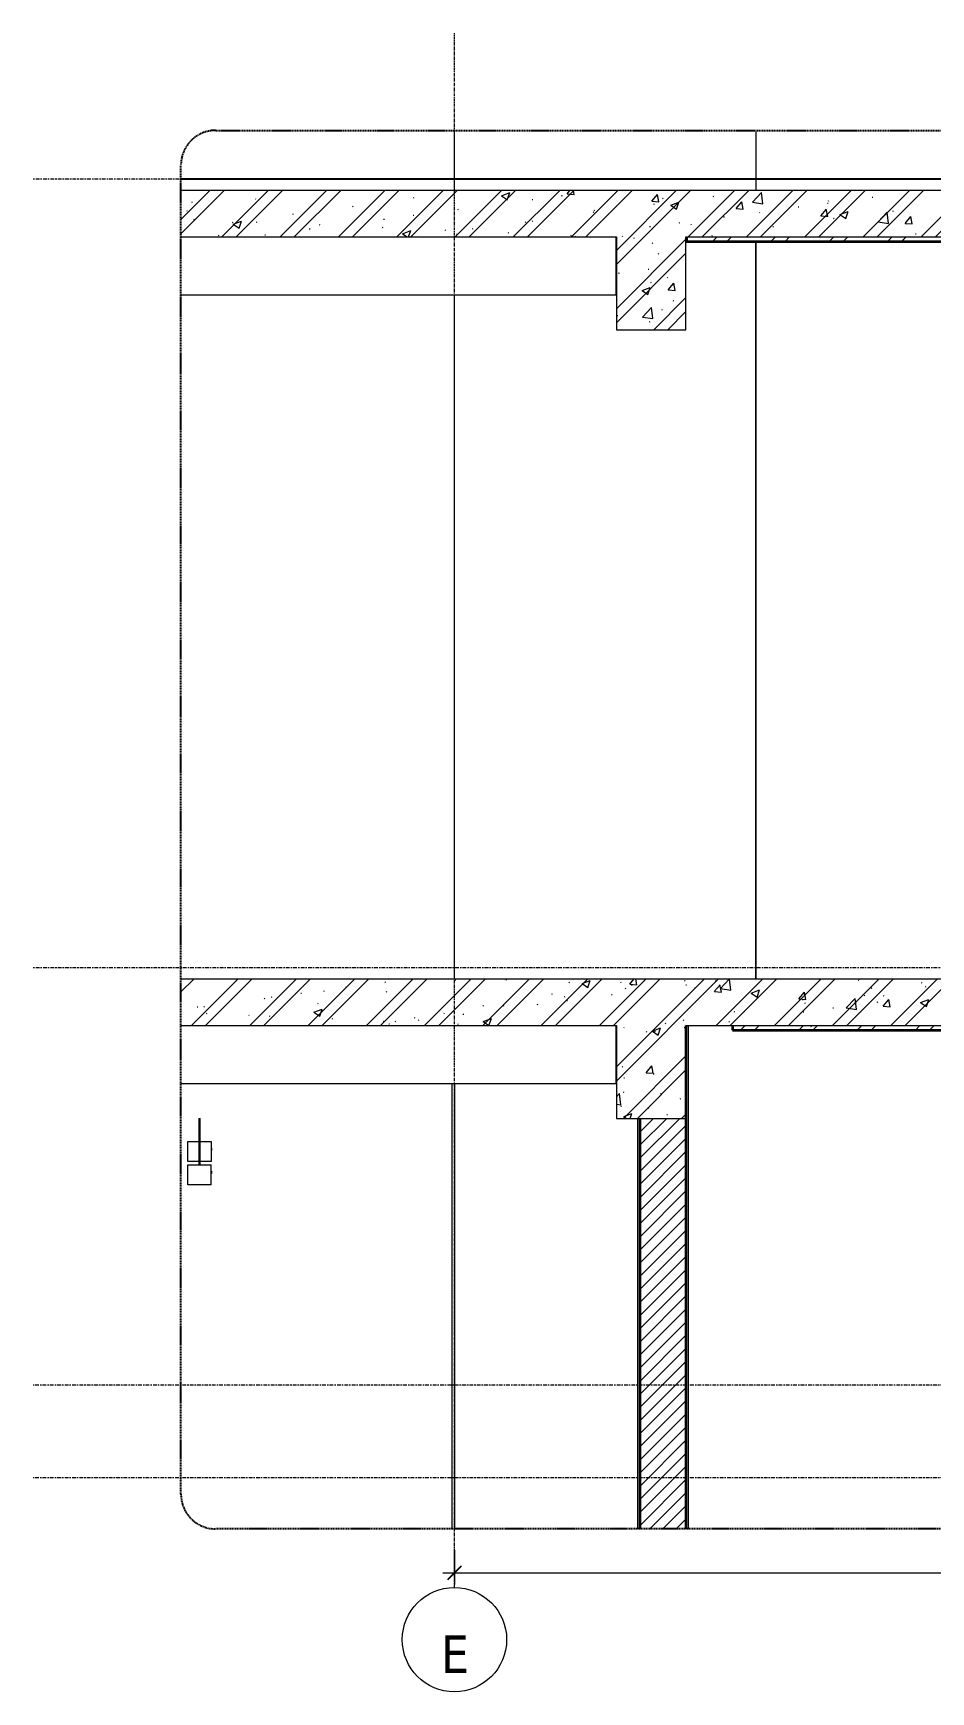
# Model space of a CAD drawing. Header units: millimetres. Extents: x 74302 to 149682, y -1785 to 49068.
# Drawn here: x 102167 to 106040, y -922 to 6229 of the extents above; entities that cross this region are included whole.
import ezdxf

# ---------------------------------------------------------------- set-up
doc = ezdxf.new("R2010")
doc.units = ezdxf.units.MM
for name, pattern in [('Centre', [31.75, 6.35, -4.7625, 15.875, -4.7625]), ('Grid Line', [22.225, 12.7, -3.175, 3.175, -3.175]), ('Hidden', [7.14375, 4.7625, -2.38125]), ('IMPORT-CENTER _2_', [40.64, 25.4, -5.08, 5.08, -5.08])]:
    doc.linetypes.add(name, pattern=pattern)
for name, color, linetype, lineweight in [('0-3', 90, 'Continuous', 5), ('A-ANNO-DIMS', 211, 'Continuous', 9), ('A-ANNO-DIMS-50', 211, 'Continuous', 9), ('A-DETL-GENF', 92, 'Continuous', 18), ('A-DETL-GENF-3', 92, 'Hidden', 25), ('A-DETL-GENF-4', 9, 'Continuous', 18), ('A-DETL-THIN', 151, 'Continuous', 18), ('A-FLOR-FNSH-1', 250, 'Continuous', 35), ('A-FLOR-LEVL-2', 51, 'Centre', 9), ('A-FLOR-PATT-1', 253, 'Continuous', 18), ('A-WALL', 113, 'Continuous', 18), ('A-WALL-2', 250, 'Continuous', 35), ('A-WALL-FNSH-1', 7, 'Continuous', 18), ('A-WALL-PATT-1', 9, 'Continuous', 18), ('A-WALL-PATT-3', 111, 'Continuous', 18), ('E-LITE-EQPM', 33, 'Continuous', 18), ('G-IMPT', 8, 'Continuous', 18), ('G-IMPT-4', 8, 'IMPORT-CENTER _2_', 18), ('M-EQPM', 50, 'Continuous', 18), ('M-EQPM-2', 50, 'Continuous', 25), ('S-BEAM-1', 71, 'Continuous', 5), ('S-BEAM-2', 7, 'Continuous', 18), ('S-BEAM-3', 10, 'Continuous', 50), ('S-COLS-5', 7, 'Continuous', 18), ('S-GRID-1', 1, 'Grid Line', 9), ('S-GRID-IDEN', 1, 'Continuous', 9)]:
    doc.layers.add(name, color=color, linetype=linetype, lineweight=lineweight)
doc.styles.add('Tahoma_B', font='tahomabd.ttf', dxfattribs={"height": 162.5})
doc.styles.add('UTM Avo', font='', dxfattribs={"width": 0.9, "height": 125})
doc.styles.get('UTM Avo').set_extended_font_data('UTM Avo')
doc.dimstyles.new('1_Dim_chi_tiet_2_5', dxfattribs={"dimscale": 304.8, "dimtxt": 124.912619, "dimasz": 0.19685, "dimexe": 0.164042, "dimexo": 0.0625, "dimgap": 0.016404, "dimtad": 1, "dimdec": 0, "dimrnd": 5, "dimzin": 0, "dimdsep": 46, "dimtxsty": 'UTM Avo', "dimblk1": 'OBLIQUE', "dimblk2": 'OBLIQUE', "dimsah": 1, "dimcen": 0.09, "dimdle": 0.164042, "dimazin": 0, "dimtfac": 1, "dimtdec": 4, "dimtix": 1, "dimtmove": 0, "dimatfit": 3, "dimfxl": 0.328084, "dimfxlon": 1, "dimtvp": 1, "dimtolj": 1, "dimtzin": 0, "dimarcsym": 2})
pattern_1 = [(50, (43579.63, 15725), (364.368, -31.8783), [38.1, -419.1]), (355, (43579.63, 15725), (-70.486, 382.113), [30.48, -335.28]), (100.451, (43610, 15722.34), (293.885, 350.233), [32.38, -356.18]), (46.184, (43579.63, 15826.6), (542.158, -84.086), [57.15, -628.65]), (96.636, (43624.8, 15819.6), (474.805, 494.855), [48.57, -534.27]), (351.184, (43579.6, 15826.6), (474.81, 494.85), [45.72, -502.92]), (21, (43630.43, 15801.2), (303.2285, -204.5305), [38.1, -419.1]), (326, (43630.43, 15801.2), (123.604, 368.376), [30.48, -335.28]), (71.451, (43655.7, 15784.16), (426.834, 163.843), [32.38, -356.18]), (37.5, (43579.63, 15725), (6.1766, 169.1102), [3.353, -327.863, 3.353, -337.007, -336.55]), (37.5, (43579.63, 15725), (6.1766, 169.1102), [-671.576, 3.353, -333.197]), (7.5, (43579.63, 15725), (133.6389, 200.3615), [3.353, -190.703, 3.353, -320.243, -128.27]), (7.5, (43579.63, 15725), (133.6389, 200.3615), [-517.652, 3.353, -124.917]), (327.5, (43466.34, 15725), (271.1818, -11.4584), [3.353, -123.647, 3.353, -392.887, -525.78]), (327.5, (43466.34, 15725), (271.1818, -11.4584), [-523.24, 3.353, -522.427]), (317.5, (43415.54, 15725), (296.2585, 50.853), [3.353, -161.747, 3.353, -259.791, -373.38]), (317.5, (43415.54, 15725), (296.2585, 50.853), [-428.244, 3.353, -370.027]), (45, (43579.63, 15725), (-125.7236, 125.7236), []), (45, (43579.63, 15915.5), (-125.7236, 125.7236), [])]
pattern_2 = [(50, (108327.66, 15725), (364.368, -31.878), [38.1, -419.1]), (355, (108327.66, 15725), (-70.486, 382.113), [30.48, -335.28]), (100.451, (108358.02, 15722.34), (293.885, 350.233), [32.38, -356.18]), (46.184, (108327.66, 15826.6), (542.158, -84.086), [57.15, -628.65]), (96.636, (108372.84, 15819.6), (474.805, 494.855), [48.57, -534.27]), (351.184, (108327.66, 15826.6), (474.81, 494.85), [45.72, -502.92]), (21, (108378.46, 15801.2), (303.2285, -204.5305), [38.1, -419.1]), (326, (108378.46, 15801.2), (123.604, 368.376), [30.48, -335.28]), (71.451, (108403.73, 15784.16), (426.834, 163.843), [32.38, -356.18]), (37.5, (108327.66, 15725), (6.1766, 169.1102), [3.353, -327.863, 3.353, -337.007, -336.55]), (37.5, (108327.66, 15725), (6.1766, 169.1102), [-671.576, 3.353, -333.197]), (7.5, (108327.66, 15725), (133.6389, 200.3615), [3.353, -190.703, 3.353, -320.243, -128.27]), (7.5, (108327.66, 15725), (133.6389, 200.3615), [-517.652, 3.353, -124.917]), (327.5, (108214.37, 15725), (271.1818, -11.4584), [3.353, -123.647, 3.353, -392.887, -525.78]), (327.5, (108214.37, 15725), (271.1818, -11.4584), [-523.24, 3.353, -522.427]), (317.5, (108163.57, 15725), (296.2585, 50.853), [3.353, -161.747, 3.353, -259.791, -373.38]), (317.5, (108163.57, 15725), (296.2585, 50.853), [-428.244, 3.353, -370.027]), (45, (108327.66, 15725), (-125.7236, 125.7236), []), (45, (108327.66, 15915.5), (-125.7236, 125.7236), [])]

# ---------------------------------------------------------------- blocks, each defined once
blk = doc.blocks.new('NCV_TKTC_KET CAU_rvt-3-TKCS_SẢNH - BẬC CẤP 2 - MẶT CẮT 2')
at = {"layer": 'A-FLOR-PATT-1'}
h = blk.add_hatch(dxfattribs=at)
h.set_pattern_fill('FP_19', color=256, style=0, pattern_type=2)
h.set_pattern_definition(pattern_1)
h.paths.add_polyline_path([(44235.3, 5330), (44235.3, 5350), (40237.8, 5350), (40237.8, 5330), (43472.2, 5330)])
h.paths.add_polyline_path([(44536.1, 5330), (44536.9, 5330), (44536.9, 5500), (44536.1, 5500), (44536.1, 5330)])
h = blk.add_hatch(dxfattribs=at)
h.set_pattern_fill('FP_19', color=256, style=0, pattern_type=2)
h.set_pattern_definition(pattern_1)
h.paths.add_polyline_path([(44235.3, 5330), (44235.3, 5350), (40237.8, 5350), (40237.8, 5330), (43472.2, 5330)])
h.paths.add_polyline_path([(44536.1, 5330), (44536.9, 5330), (44536.9, 5500), (44536.1, 5500), (44536.1, 5330)])
h = blk.add_hatch(dxfattribs=at)
h.set_pattern_fill('FP_19', color=256, style=0, pattern_type=2)
h.set_pattern_definition(pattern_1)
h.paths.add_polyline_path([(40436.9, 1930), (41687.4, 1930), (41687.4, 1950), (40436.9, 1950)])
h = blk.add_hatch(dxfattribs=at)
h.set_pattern_fill('FP_19', color=256, style=0, pattern_type=2)
h.set_pattern_definition(pattern_1)
h.paths.add_polyline_path([(40436.9, 1930), (41687.4, 1930), (41687.4, 1950), (40436.9, 1950)])
at = {"layer": 'A-WALL-PATT-1'}
h = blk.add_hatch(dxfattribs=at)
h.set_pattern_fill('FP_19', color=256, style=0, pattern_type=2)
h.set_pattern_definition(pattern_1)
h.paths.add_polyline_path([(44536.9, -220), (44536.9, 500), (44236.9, 500), (44236.9, -220)])
h = blk.add_hatch(dxfattribs=at)
h.set_pattern_fill('FP_19', color=256, style=0, pattern_type=2)
h.set_pattern_definition(pattern_1)
h.paths.add_polyline_path([(44536.9, -220), (44536.9, 500), (44236.9, 500), (44236.9, -220)])
at = {"layer": 'S-BEAM-1'}
for points in [[(44536.1, 5500), (44536.9, 5500), (44536.9, 5700), (44336.9, 5700), (44336.9, 5550), (44536.1, 5550)], [(44536.1, 4950), (44536.9, 4950), (44536.9, 5500), (44536.1, 5500), (44536.1, 4952.2)], [(41687.4, 2150), (41687.4, 2300), (41487.4, 2300), (41487.4, 2150)]]:
    blk.add_hatch(color=256, dxfattribs=at).paths.add_polyline_path(points)
at = {"layer": 'A-FLOR-FNSH-1'}
for p, q in [((44536.9, 5500), (44536.1, 5500)), ((44536.9, 5330), (44536.9, 5500)), ((40237.8, 5350.1), (40237.8, 5330)), ((40237.8, 5330), (44235.3, 5330)), ((44536.1, 5330), (44536.9, 5330)), ((40436.9, 1950), (40436.9, 1930)), ((41687.4, 1930), (41687.4, 1950)), ((40436.9, 1930), (41687.4, 1930))]:
    blk.add_line(p, q, dxfattribs=at)
at = {"layer": 'A-WALL-2'}
for p, q in [((44236.9, 500), (44236.9, -220)), ((44536.9, 500), (44236.9, 500)), ((44536.9, -220), (44536.9, 500))]:
    blk.add_line(p, q, dxfattribs=at)
at = {"layer": 'S-BEAM-2'}
for p, q in [((39934.9, 5100), (39934.9, 5350.1)), ((38056.9, 5100), (39934.9, 5100)), ((39934.9, 1700), (39934.9, 1950.1)), ((38056.9, 1700), (39934.9, 1700))]:
    blk.add_line(p, q, dxfattribs=at)
at = {"layer": 'S-BEAM-3'}
for p, q in [((44536.9, 5700), (44336.9, 5700)), ((44336.9, 5700), (44336.9, 5550)), ((44536.9, 5500), (44536.9, 5700)), ((44536.9, 4950), (44536.9, 5500)), ((44536.1, 4950), (44536.9, 4950)), ((41687.4, 2300), (41487.4, 2300)), ((41487.4, 2300), (41487.4, 2150)), ((41687.4, 2150), (41687.4, 2300))]:
    blk.add_line(p, q, dxfattribs=at)
at = {"layer": 'S-COLS-5'}
for p, q in [((39236.9, 5550), (39236.9, 5809.6)), ((40536.9, 5809.6), (40536.9, 5550)), ((43836.9, 5600), (43836.9, 5809.6)), ((44536.9, 5809.6), (44536.9, 5800)), ((40536.9, 5330), (40536.9, 2150)), ((39236.9, 2150), (39236.9, 5100))]:
    blk.add_line(p, q, dxfattribs=at)
blk = doc.blocks.new('EAE_STL_PENDANT_TK_15W_120cm - LIC_01-ĐÈN LED BATTEN 1_2_ P_2x20W_ ÁNH SÁNG TRẮNG 6000K_ LẮP ĐẶT NỔI_TREO TY-1354115-TKCS_SẢNH - BẬC CẤP 2 - MẶT CẮT 2')
at = {"layer": 'E-LITE-EQPM'}
for p, q in [((38134.4, 1550), (38134.4, 1450)), ((38134.4, 1550), (38136.9, 1550)), ((38136.9, 1550), (38139.4, 1550)), ((38139.4, 1450), (38139.4, 1550)), ((38086.9, 1450), (38134.5, 1450)), ((38086.9, 1448), (38086.9, 1450)), ((38086.9, 1364), (38086.9, 1448)), ((38139.4, 1450), (38186.9, 1450)), ((38186.9, 1450), (38186.9, 1448)), ((38186.9, 1448), (38186.9, 1364)), ((38134.5, 1364), (38086.9, 1364)), ((38186.9, 1364), (38139.4, 1364)), ((38186.9, 1422), (38188.9, 1422)), ((38186.9, 1421.9), (38188.9, 1421.9)), ((38186.9, 1421.7), (38188.9, 1421.7)), ((38188.9, 1411.8), (38186.9, 1411.8)), ((38186.9, 1411.7), (38188.9, 1411.7)), ((38188.9, 1422), (38188.9, 1421.7)), ((38188.9, 1421.7), (38188.9, 1411.8))]:
    blk.add_line(p, q, dxfattribs=at)
blk = doc.blocks.new('EAE_STL_PENDANT_TK_15W_120cm - LIC_01-ĐÈN LED BATTEN 1_2_ P_2x20W_ ÁNH SÁNG TRẮNG 6000K_ LẮP ĐẶT NỔI_TREO TY-1359257-TKCS_SẢNH - BẬC CẤP 2 - MẶT CẮT 2')
at = {"layer": 'E-LITE-EQPM'}
for p, q in [((38134.4, 1450), (38134.4, 1350)), ((38134.4, 1450), (38136.9, 1450)), ((38136.9, 1450), (38139.4, 1450)), ((38139.4, 1350), (38139.4, 1450)), ((38086.9, 1350), (38186.9, 1350)), ((38086.9, 1348), (38086.9, 1350)), ((38086.9, 1264), (38086.9, 1348)), ((38186.9, 1348), (38186.9, 1350)), ((38186.9, 1264), (38186.9, 1348)), ((38188.9, 1322), (38186.9, 1322)), ((38188.9, 1321.9), (38186.9, 1321.9)), ((38188.9, 1320.6), (38186.9, 1320.6)), ((38188.9, 1311.8), (38186.9, 1311.8)), ((38188.9, 1311.7), (38186.9, 1311.7)), ((38188.9, 1321.9), (38188.9, 1320.6)), ((38188.9, 1320.6), (38188.9, 1311.8)), ((38186.9, 1264), (38086.9, 1264))]:
    blk.add_line(p, q, dxfattribs=at)
blk = doc.blocks.new('TKTC_XREF_251221_MB TANG 2-7 - TKTC_XREF_260130_MB TANG 2-5_dwg_$cc-4746802-TKCS_SẢNH - BẬC CẤP 2 - MẶT CẮT 2')
at = {"layer": 'G-IMPT-4'}
blk.add_line((38099.6, 5600), (38056.9, 5600), dxfattribs=at)
at = {"layer": 'M-EQPM'}
blk.add_line((38057.6, 5600), (38057.6, 5600), dxfattribs=at)
blk.add_line((38057.6, 5600), (38057.6, 5600), dxfattribs=at)
blk = doc.blocks.new('TKTC_XREF_251221_MB TANG 2-7 - TKTC_XREF_260130_MB TANG 2-5_dwg_CUM U_DN100-4746799-TKCS_SẢNH - BẬC CẤP 2 - MẶT CẮT 2')
at = {"layer": 'G-IMPT'}
for p, q in [((38057, 5600), (38057, 5600)), ((38057.1, 5600), (38057.2, 5600)), ((38057.1, 5600), (38057.2, 5600))]:
    blk.add_line(p, q, dxfattribs=at)
blk = doc.blocks.new('TKTC_XREF_251221_MB TANG 2-7 - TKTC_XREF_260130_MB TANG 2-5_dwg_$cc-4746807-TKCS_SẢNH - BẬC CẤP 2 - MẶT CẮT 2')
at = {"layer": 'G-IMPT-4'}
blk.add_line((38128.1, 5600), (38056.9, 5600), dxfattribs=at)
at = {"layer": 'M-EQPM'}
for p, q in [((38057, 5600), (38057, 5600)), ((38057.3, 5600), (38057.3, 5600)), ((38058.3, 5600), (38058.3, 5600))]:
    blk.add_line(p, q, dxfattribs=at)
blk = doc.blocks.new('TKTC_XREF_251221_MB TANG 2-7 - TKTC_XREF_260130_MB TANG 2-5_dwg_CUM U_DN100-4746796-TKCS_SẢNH - BẬC CẤP 2 - MẶT CẮT 2')
at = {"layer": 'G-IMPT'}
for p, q in [((38057.1, 5600), (38057.1, 5600)), ((38057.1, 5600), (38057.1, 5600)), ((38057.2, 5600), (38057.2, 5600))]:
    blk.add_line(p, q, dxfattribs=at)
blk = doc.blocks.new('TKTC_XREF_251221_MB TANG 2-7 - TKTC_XREF_260130_MB TANG 2-5_dwg_CUM U_DN100-V22-TKCS_SẢNH - BẬC CẤP 2 - MẶT CẮT 2')
at = {"layer": 'G-IMPT'}
for p, q in [((38057.1, 5600), (38057.1, 5600)), ((38057.1, 5600), (38057.1, 5600)), ((38057.2, 5600), (38057.2, 5600))]:
    blk.add_line(p, q, dxfattribs=at)
blk = doc.blocks.new('TKTC_XREF_251221_MB TANG 2-7 - TKTC_XREF_260130_MB TANG 2-5_dwg_$cc-4746806-TKCS_SẢNH - BẬC CẤP 2 - MẶT CẮT 2')
at = {"layer": 'G-IMPT-4'}
blk.add_line((38127.3, 5600), (38056.9, 5600), dxfattribs=at)
at = {"layer": 'M-EQPM'}
for p, q in [((38057, 5600), (38057, 5600)), ((38057.3, 5600), (38057.3, 5600)), ((38058.3, 5600), (38058.3, 5600))]:
    blk.add_line(p, q, dxfattribs=at)
blk = doc.blocks.new('TKTC_XREF_251221_MB TANG 2-7 - TKTC_XREF_260130_MB TANG 2-5_dwg_$cc-4746801-TKCS_SẢNH - BẬC CẤP 2 - MẶT CẮT 2')
at = {"layer": 'G-IMPT-4'}
blk.add_line((38099.2, 5600), (38056.9, 5600), dxfattribs=at)
at = {"layer": 'M-EQPM'}
for q in [(38057.7, 5600), (38057.6, 5600)]:
    blk.add_line((38057.6, 5600), q, dxfattribs=at)
blk = doc.blocks.new('TKTC_XREF_251221_MB TANG 2-7 - TKTC_XREF_260130_MB TANG 2-5_dwg_CUM U_DN100-V23-TKCS_SẢNH - BẬC CẤP 2 - MẶT CẮT 2')
at = {"layer": 'G-IMPT'}
for p, q in [((38057.3, 5600), (38057, 5600)), ((38057.1, 5600), (38057.1, 5600)), ((38057.1, 5600), (38057.1, 5600))]:
    blk.add_line(p, q, dxfattribs=at)
blk = doc.blocks.new('TKTC_XREF_251221_MB TANG 2-7 - TKTC_XREF_251221_MB TANG 2-7-2039446-TKCS_SẢNH - BẬC CẤP 2 - MẶT CẮT 2')
at = {"layer": 'M-EQPM'}
for p, q in [((38056.9, 5600), (38086.2, 5600)), ((38086.2, 5600), (38056.9, 5600)), ((38056.9, 5600), (38084.9, 5600)), ((38084.9, 5600), (38056.9, 5600)), ((38056.9, 5600), (38084.9, 5600)), ((38084.9, 5600), (38056.9, 5600))]:
    blk.add_line(p, q, dxfattribs=at)
at = {"layer": 'M-EQPM-2'}
blk.add_line((38056.9, 5600), (48882.3, 5600), dxfattribs=at)
for name in ['TKTC_XREF_251221_MB TANG 2-7 - TKTC_XREF_260130_MB TANG 2-5_dwg_$cc-4746802-TKCS_SẢNH - BẬC CẤP 2 - MẶT CẮT 2', 'TKTC_XREF_251221_MB TANG 2-7 - TKTC_XREF_260130_MB TANG 2-5_dwg_$cc-4746807-TKCS_SẢNH - BẬC CẤP 2 - MẶT CẮT 2', 'TKTC_XREF_251221_MB TANG 2-7 - TKTC_XREF_260130_MB TANG 2-5_dwg_$cc-4746806-TKCS_SẢNH - BẬC CẤP 2 - MẶT CẮT 2', 'TKTC_XREF_251221_MB TANG 2-7 - TKTC_XREF_260130_MB TANG 2-5_dwg_$cc-4746801-TKCS_SẢNH - BẬC CẤP 2 - MẶT CẮT 2', 'TKTC_XREF_251221_MB TANG 2-7 - TKTC_XREF_260130_MB TANG 2-5_dwg_CUM U_DN100-4746799-TKCS_SẢNH - BẬC CẤP 2 - MẶT CẮT 2', 'TKTC_XREF_251221_MB TANG 2-7 - TKTC_XREF_260130_MB TANG 2-5_dwg_CUM U_DN100-V23-TKCS_SẢNH - BẬC CẤP 2 - MẶT CẮT 2', 'TKTC_XREF_251221_MB TANG 2-7 - TKTC_XREF_260130_MB TANG 2-5_dwg_CUM U_DN100-4746796-TKCS_SẢNH - BẬC CẤP 2 - MẶT CẮT 2', 'TKTC_XREF_251221_MB TANG 2-7 - TKTC_XREF_260130_MB TANG 2-5_dwg_CUM U_DN100-V22-TKCS_SẢNH - BẬC CẤP 2 - MẶT CẮT 2']:
    blk.add_blockref(name, (0, 0))
blk = doc.blocks.new('BORDER VIEW - BORDER VIEW-2359274-TKCS_SẢNH - BẬC CẤP 2 - MẶT CẮT 2')
at = {"layer": 'A-DETL-GENF-3'}
for p, q in [((38206.9, 5809.6), (48732.3, 5809.6)), ((38056.9, -70), (38056.9, 5659.6)), ((48732.3, -220), (38206.9, -220))]:
    blk.add_line(p, q, dxfattribs=at)
for centre, start, end in [((38206.9, 5659.6), 90, 180), ((38206.9, -70), 180, 270)]:
    blk.add_arc(centre, 150, start, end, dxfattribs=at)
blk = doc.blocks.new('Grid - M_Grid Head - Circle-353313-TKCS_SẢNH - BẬC CẤP 2 - MẶT CẮT 2')
at = {"layer": 'S-GRID-IDEN'}
blk.add_circle((39236.9, -697.3), 225, dxfattribs=at)
blk = doc.blocks.new('DIMBLOCK20-TKCS_SẢNH - BẬC CẤP 2 - MẶT CẮT 2')
at = {"layer": 'A-ANNO-DIMS-50'}
for p, q in [((103985, -309.7), (103985, -459.7)), ((103985, -409.7), (103985, -309.7)), ((109285, -309.7), (109285, -459.7)), ((109285, -409.7), (109285, -309.7)), ((103935, -409.7), (109285, -409.7))]:
    blk.add_line(p, q, dxfattribs=at)
at = {"layer": 'A-ANNO-DIMS-50', "lineweight": 25}
for p, q in [((103985, -409.7), (103955, -439.7)), ((103985, -409.7), (104015, -379.7)), ((109285, -409.7), (109255, -439.7)), ((109285, -409.7), (109315, -379.7))]:
    blk.add_line(p, q, dxfattribs=at)
at = {"layer": 'A-ANNO-DIMS-50', "color": 0, "insert": (106463.8, -247.3), "char_height": 125, "width": 410.824, "attachment_point": 1, "line_spacing_factor": 1.110334, "style": 'UTM Avo'}
blk.add_mtext('5300', dxfattribs=at)
blk = doc.blocks.new('_Oblique')
at = {"color": 0, "linetype": 'ByBlock', "lineweight": -2}
blk.add_line((-0.5, -0.5), (0.5, 0.5), dxfattribs=at)

msp = doc.modelspace()

# ---------------------------------------------------------------- hatches: boundary and pattern name
at = {"layer": 'A-DETL-GENF-4'}
h = msp.add_hatch(dxfattribs=at)
h.set_pattern_fill('FP_19', color=256, style=0, pattern_type=2)
h.set_pattern_definition(pattern_2)
h.paths.add_polyline_path([(108983.3, 4950), (109284.2, 4950), (109284.2, 5550), (102805, 5550), (102805, 5350), (104683.7, 5350), (104683.7, 4950), (104983.7, 4950), (104983.7, 5350), (108983.3, 5350)])
h = msp.add_hatch(dxfattribs=at)
h.set_pattern_fill('FP_19', color=256, style=0, pattern_type=2)
h.set_pattern_definition(pattern_2)
h.paths.add_polyline_path([(109284.2, 1550), (109284.2, 2150), (102805, 2150), (102805, 1950), (104683.7, 1950), (104683.7, 1550), (104983.7, 1550), (104983.7, 1950), (108983.3, 1950), (108983.3, 1550)])
at = {"layer": 'A-WALL-PATT-3'}
h = msp.add_hatch(dxfattribs=at)
h.set_pattern_fill('FP_18', color=256, style=0, pattern_type=2)
h.set_pattern_definition([(45, (108327.66, 15725), (-28.28427, 28.28427), [])])
h.paths.add_polyline_path([(104985, -220), (104985, 1950), (104983.7, 1950), (104983.7, 1550), (104785, 1550), (104785, -220), (104874, -220)])

# ---------------------------------------------------------------- linework, layer by layer
at = {"layer": 'A-DETL-THIN'}
for p, q in [((109284.2, 5550), (102805, 5550)), ((102805, 5350), (104683.7, 5350)), ((104683.7, 5350), (104683.7, 4950)), ((104983.7, 4950), (104983.7, 5350)), ((104983.7, 5350), (108983.3, 5350)), ((104683.7, 4950), (104983.7, 4950)), ((109284.2, 2150), (102805, 2150)), ((102805, 1950), (104683.7, 1950)), ((104683.7, 1950), (104683.7, 1550)), ((104983.7, 1550), (104983.7, 1950)), ((104983.7, 1950), (108983.3, 1950)), ((104683.7, 1550), (104983.7, 1550))]:
    msp.add_line(p, q, dxfattribs=at)
at = {"layer": 'A-FLOR-LEVL-2'}
for p, q in [((102167.3, 5600), (114458.9, 5600)), ((102167.3, 2200), (114458.9, 2200)), ((114458.9, 400), (102167.3, 400)), ((113823.9, 0), (102167.3, 0))]:
    msp.add_line(p, q, dxfattribs=at)
at = {"layer": 'A-WALL'}
for p, q in [((105283.7, 5330), (105283.7, 2150)), ((103985, 2150), (103985, 5100)), ((103975, -220), (103975, 1700)), ((103985, 1700), (103985, -220))]:
    msp.add_line(p, q, dxfattribs=at)
at = {"layer": 'A-WALL-2'}
for p, q in [((104985, -220), (104985, 1950.1)), ((104785, 1550), (104785, -220))]:
    msp.add_line(p, q, dxfattribs=at)
at = {"layer": 'A-WALL-FNSH-1'}
for p, q in [((104995, -220), (104995, 1950)), ((104775, 1550), (104775, -220))]:
    msp.add_line(p, q, dxfattribs=at)
at = {"layer": 'S-GRID-1'}
for p, q in [((103985, 4978.5), (103985, 6228.5)), ((103985, 777.7), (103985, 4978.5)), ((103985, -472.3), (103985, 777.7))]:
    msp.add_line(p, q, dxfattribs=at)

# ---------------------------------------------------------------- block references
at = {"layer": '0-3'}
msp.add_blockref('NCV_TKTC_KET CAU_rvt-3-TKCS_SẢNH - BẬC CẤP 2 - MẶT CẮT 2', (64748, 0), dxfattribs=at)
at = {"layer": 'A-DETL-GENF'}
msp.add_blockref('BORDER VIEW - BORDER VIEW-2359274-TKCS_SẢNH - BẬC CẤP 2 - MẶT CẮT 2', (64748, 0), dxfattribs=at)
at = {"layer": 'E-LITE-EQPM'}
for name in ['EAE_STL_PENDANT_TK_15W_120cm - LIC_01-ĐÈN LED BATTEN 1_2_ P_2x20W_ ÁNH SÁNG TRẮNG 6000K_ LẮP ĐẶT NỔI_TREO TY-1354115-TKCS_SẢNH - BẬC CẤP 2 - MẶT CẮT 2', 'EAE_STL_PENDANT_TK_15W_120cm - LIC_01-ĐÈN LED BATTEN 1_2_ P_2x20W_ ÁNH SÁNG TRẮNG 6000K_ LẮP ĐẶT NỔI_TREO TY-1359257-TKCS_SẢNH - BẬC CẤP 2 - MẶT CẮT 2']:
    msp.add_blockref(name, (64748, 0), dxfattribs=at)
at = {"layer": 'M-EQPM'}
msp.add_blockref('TKTC_XREF_251221_MB TANG 2-7 - TKTC_XREF_251221_MB TANG 2-7-2039446-TKCS_SẢNH - BẬC CẤP 2 - MẶT CẮT 2', (64748, 0), dxfattribs=at)
at = {"layer": 'S-GRID-IDEN'}
msp.add_blockref('Grid - M_Grid Head - Circle-353313-TKCS_SẢNH - BẬC CẤP 2 - MẶT CẮT 2', (64748, 0), dxfattribs=at)

# ---------------------------------------------------------------- dimensions: what is measured, and where the dimension line sits
at = {"layer": 'A-ANNO-DIMS'}
dim = msp.add_linear_dim(base=(109285, -409.7), p1=(103985, -309.7), p2=(109285, -309.7), dimstyle='1_Dim_chi_tiet_2_5', override={"dimpost": '<>', "dimfxl": 5300}, dxfattribs=at)
dim.commit()
dim.dimension.update_dxf_attribs({"geometry": 'DIMBLOCK20-TKCS_SẢNH - BẬC CẤP 2 - MẶT CẮT 2', "text_midpoint": (106635, -340)})

# ---------------------------------------------------------------- next in the draw order: texts
at = {"layer": 'S-GRID-IDEN', "insert": (103987.1, -759.7), "char_height": 162.5, "width": 139, "attachment_point": 5, "line_spacing_factor": 0.996129, "style": 'Tahoma_B', "bg_fill": 3, "box_fill_scale": 1.25, "bg_fill_color": 256, "bg_fill_true_color": 13158600, "bg_fill_transparency": 0}
msp.add_mtext('\\pt634.99962,1269.99925,1905.0005,2540.00013,3174.99975,3809.99937,4445.00062,5080.00025,5714.99987,6349.9995,6985.00075,7620.00037,8255,8889.99962,9524.99925,10160.0005,10795.00013,11429.99975,12064.99938,12700.00063,13335.00025,13969.99988,14604.9995,15240.00075,15875.00038,16510,17144.99963,17779.99925,18415.0005,19050.00013,19684.99975,20319.99938;E', dxfattribs=at)

doc.saveas('drawing.dxf')
